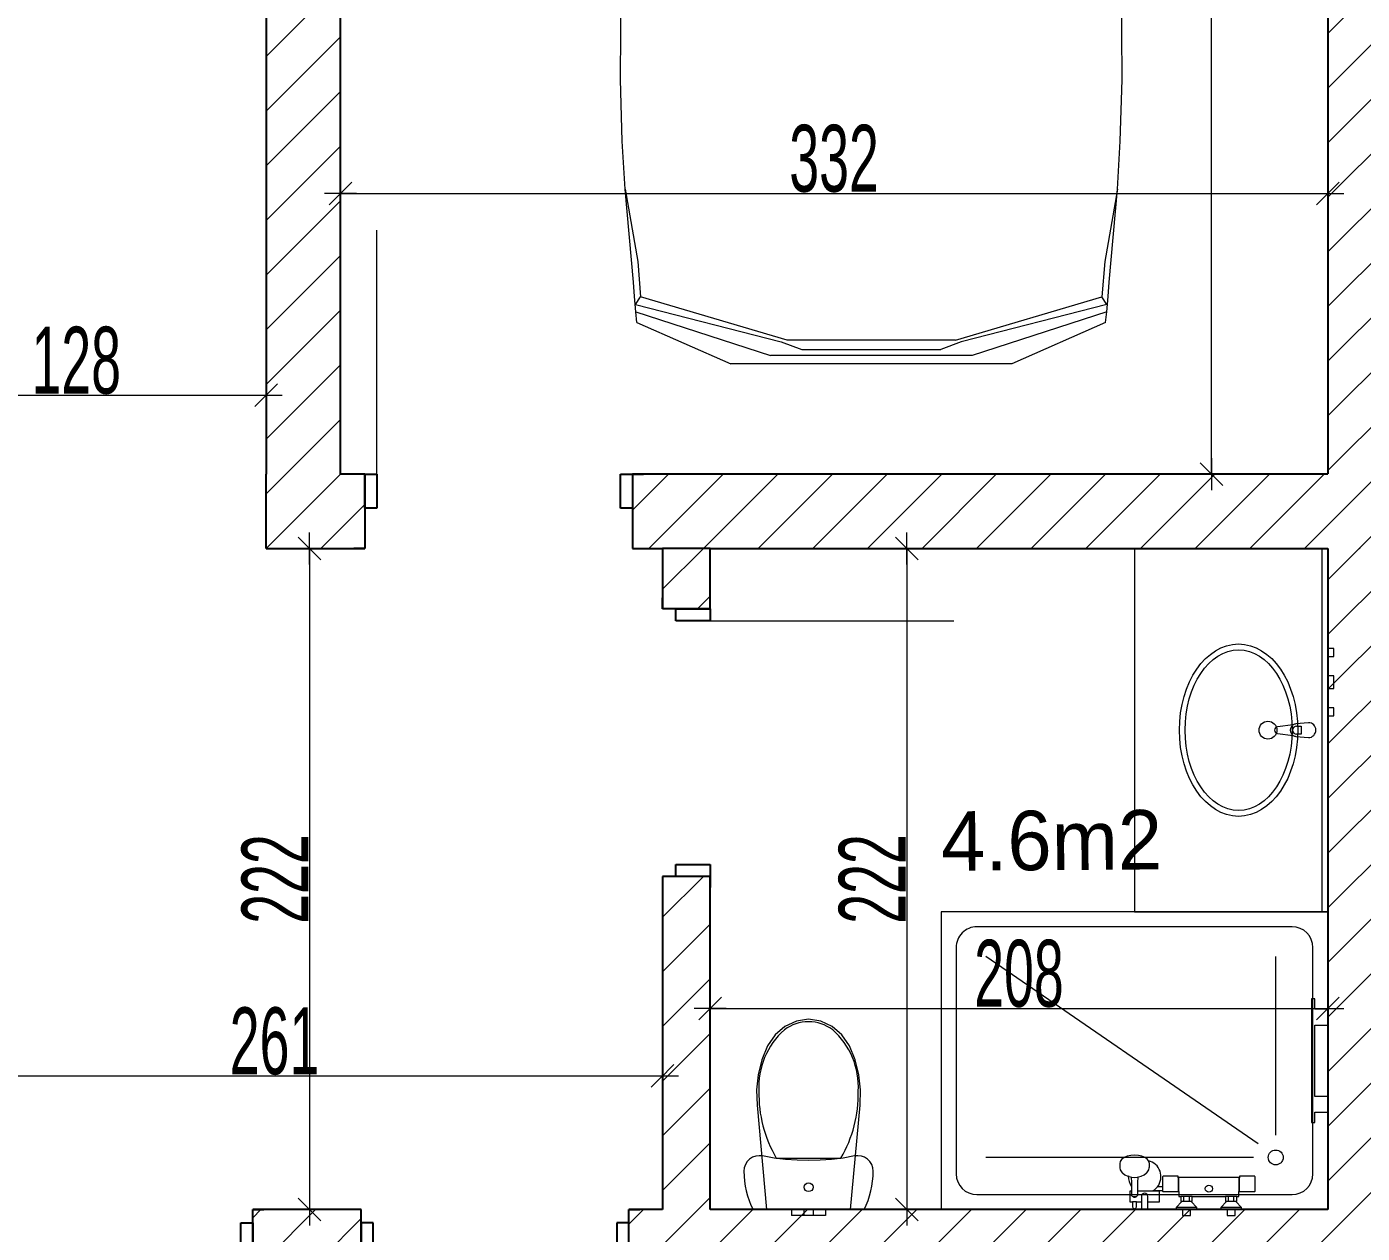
# Model space of a CAD drawing. Header units: millimetres. Extents: x 917196 to 1040943, y -9546 to 18600.
# Drawn here: x 1007101 to 1011594, y 4001 to 8059 of the extents above; entities that cross this region are included whole.
import ezdxf

# ---------------------------------------------------------------- set-up
doc = ezdxf.new("R2010")
doc.units = ezdxf.units.MM
doc.header["$MEASUREMENT"] = 0
doc.set_wipeout_variables(frame=1)
doc.linetypes.add('Wipeout_Contour', pattern=[1000, 0, -1000])
for name, color, linetype, lineweight in [('dimenzija', 7, 'Continuous', 13), ('New_ARCHICAD Doors_Pen_No__27', 7, 'Continuous', 25), ('New_Structural - Bearing_Pen_No__27', 7, 'Continuous', 25)]:
    doc.layers.add(name, color=color, linetype=linetype, lineweight=lineweight)
for name, color, linetype in [('New_ARCHICAD Doors', 7, 'Continuous'), ('New_MEP - Electrical', 7, 'Continuous'), ('New_Structural - Bearing', 7, 'Continuous')]:
    doc.layers.add(name, color=color, linetype=linetype)
for name, color, linetype, lineweight, true_color in [('New_ARCHICAD Doors_Pen_No__23', 7, 'Continuous', 25, 0xbf7340), ('New_ARCHICAD Doors_Pen_No__61', 7, 'Continuous', 18, 0x6a6a6a), ('New_MEP - Electrical_Pen_No__4', 7, 'Continuous', 20, 0x029e21), ('New_MEP - Electrical_Pen_No__75', 7, 'Continuous', 13, 0xaaaaaa), ('New_Structural - Bearing_Pen_No__168', 7, 'Continuous', 13, 0x6a6a6a)]:
    doc.layers.add(name, color=color, linetype=linetype, lineweight=lineweight, true_color=true_color)
doc.styles.add('PLATEIA', font='CGSAPPS.shx', dxfattribs={"width": 0.6})
doc.dimstyles.new('100v', dxfattribs={"dimtxt": 225, "dimasz": 1, "dimexe": 0.18, "dimexo": 0.0625, "dimgap": 4, "dimtad": 1, "dimdec": 0, "dimlfac": 0.1, "dimzin": 12, "dimdsep": 46, "dimtxsty": 'PLATEIA', "dimblk": 'A$C321216CB', "dimcen": 0.09, "dimse1": 1, "dimse2": 1, "dimclrd": 256, "dimclrt": 256, "dimadec": 3, "dimazin": 0, "dimtfac": 1, "dimtdec": 0, "dimtix": 1, "dimtmove": 2, "dimatfit": 3, "dimldrblk": 'A$C321216CB', "dimfxl": 1, "dimtolj": 1, "dimtzin": 0, "dimlwd": -1, "dimarcsym": 0})
pattern_1 = [(45, (0, 0), (-91.923878, 91.923878), [])]

# ---------------------------------------------------------------- blocks, each defined once
blk = doc.blocks.new('Wall_32', base_point=(1011602.7, 226.8))
at = {"color": 254, "linetype": 'Wipeout_Contour', "lineweight": 0, "ltscale": 4046520.700842023}
blk.add_wipeout([(1011477.7, 6554.1), (1011727.7, 6554.1), (1011727.7, 8254.1), (1011477.7, 8254.1)], dxfattribs=at).dxf.layer = 'New_Structural - Bearing'
at = {"color": 254, "linetype": 'Wipeout_Contour', "lineweight": 0, "ltscale": 4046461.281058617}
blk.add_wipeout([(1011727.7, 6304.1), (1011477.7, 6304.1), (1011477.7, 3351.8), (1011727.7, 3351.8)], dxfattribs=at).dxf.layer = 'New_Structural - Bearing'
at = {"layer": 'New_Structural - Bearing_Pen_No__168', "linetype": 'Continuous', "lineweight": 13, "true_color": 0x6a6a6a}
h = blk.add_hatch(dxfattribs=at)
h.set_pattern_fill('COMMON_BRICK', color=251, style=0, pattern_type=2)
h.set_pattern_definition(pattern_1)
h.paths.add_polyline_path([(1011477.7, 6554.1), (1011727.7, 6554.1), (1011727.7, 8254.1), (1011477.7, 8254.1)])
h = blk.add_hatch(dxfattribs=at)
h.set_pattern_fill('COMMON_BRICK', color=251, style=0, pattern_type=2)
h.set_pattern_definition(pattern_1)
h.paths.add_polyline_path([(1011727.7, 6304.1), (1011477.7, 6304.1), (1011477.7, 3351.8), (1011727.7, 3351.8)])
at = {"layer": 'New_Structural - Bearing_Pen_No__27', "color": 7, "linetype": 'Continuous', "lineweight": 25, "flags": 128}
for points in [[(1011477.7, 8254.1), (1011477.7, 6554.1)], [(1011477.7, 6304.1), (1011477.7, 4080.6)]]:
    blk.add_lwpolyline(points, dxfattribs=at)
blk = doc.blocks.new('Door 25_2')
at = {"layer": 'New_ARCHICAD Doors_Pen_No__23', "color": 35, "linetype": 'Continuous', "lineweight": 25, "true_color": 0xbf7340}
for p, q in [((-410, 0), (-450, 0)), ((-450, 0), (-450, -115)), ((-410, -115), (-410, 0)), ((450, 0), (410, 0)), ((410, 0), (410, -115)), ((450, -115), (450, 0)), ((-450, -115), (-410, -115)), ((410, -115), (450, -115))]:
    blk.add_line(p, q, dxfattribs=at)
at = {"layer": 'New_ARCHICAD Doors_Pen_No__27', "color": 7, "linetype": 'Continuous', "lineweight": 25}
for p, q in [((-450, 0), (-487, 0)), ((-450, 0), (-487, 0)), ((-450, 0), (-450, -115)), ((-450, 0), (-450, -115)), ((450, 0), (450, -115)), ((450, 0), (450, -115)), ((450, 0), (487, 0)), ((450, 0), (487, 0)), ((-450, -115), (-450, -250)), ((-450, -115), (-450, -250)), ((450, -115), (450, -250)), ((450, -115), (450, -250)), ((-450, -250), (-487, -250)), ((-450, -250), (-487, -250)), ((450, -250), (487, -250)), ((450, -250), (487, -250))]:
    blk.add_line(p, q, dxfattribs=at)
at = {"layer": 'New_ARCHICAD Doors_Pen_No__61', "color": 251, "linetype": 'Continuous', "lineweight": 18, "true_color": 0x6a6a6a}
blk.add_line((410, 0), (410, 820), dxfattribs=at)
blk = doc.blocks.new('Wall_36', base_point=(1008156.5, 6554.1))
at = {"color": 254, "linetype": 'Wipeout_Contour', "lineweight": 0, "ltscale": 3024032.445747124}
blk.add_wipeout([(1008156.5, 6554.1), (1007906.5, 6554.1), (1007906.5, 6304.1)], dxfattribs=at).dxf.layer = 'New_Structural - Bearing'
at = {"color": 254, "linetype": 'Wipeout_Contour', "lineweight": 0, "ltscale": 4041814.409324143}
blk.add_wipeout([(1011727.7, 6554.1), (1009138.6, 6554.1), (1009138.6, 6304.1), (1011727.7, 6304.1)], dxfattribs=at).dxf.layer = 'New_Structural - Bearing'
at = {"layer": 'New_Structural - Bearing_Pen_No__168', "linetype": 'Continuous', "lineweight": 13, "true_color": 0x6a6a6a}
h = blk.add_hatch(dxfattribs=at)
h.set_pattern_fill('COMMON_BRICK', color=251, style=0, pattern_type=2)
h.set_pattern_definition(pattern_1)
h.paths.add_polyline_path([(1008156.5, 6554.1), (1007906.5, 6554.1), (1007906.5, 6304.1)])
h = blk.add_hatch(dxfattribs=at)
h.set_pattern_fill('COMMON_BRICK', color=251, style=0, pattern_type=2)
h.set_pattern_definition(pattern_1)
h.paths.add_polyline_path([(1011727.7, 6554.1), (1009138.6, 6554.1), (1009138.6, 6304.1), (1011727.7, 6304.1)])
at = {"layer": 'New_Structural - Bearing_Pen_No__27', "color": 7, "linetype": 'Continuous', "lineweight": 25}
for p, q in [((1009138.6, 6554.1), (1009175.6, 6554.1)), ((1009138.6, 6554.1), (1009138.6, 6439.1)), ((1009138.6, 6439.1), (1009138.6, 6304.1)), ((1009138.6, 6304.1), (1009175.6, 6304.1))]:
    blk.add_line(p, q, dxfattribs=at)
at = {"layer": 'New_Structural - Bearing_Pen_No__27', "color": 7, "linetype": 'Continuous', "lineweight": 25, "flags": 128}
for points in [[(1011477.7, 6554.1), (1009138.6, 6554.1)], [(1011727.7, 6554.1), (1011727.7, 6304.1)], [(1009138.6, 6304.1), (1011477.7, 6304.1)]]:
    blk.add_lwpolyline(points, dxfattribs=at)
at = {"color": 254, "linetype": 'Wipeout_Contour', "lineweight": 0, "ltscale": 4032872.221877346}
blk.add_wipeout([(1008156.5, 6304.1), (1008238.6, 6304.1), (1008238.6, 6554.1), (1008156.5, 6554.1)], dxfattribs=at).dxf.layer = 'New_Structural - Bearing'
at = {"layer": 'New_Structural - Bearing_Pen_No__168', "linetype": 'Continuous', "lineweight": 13, "true_color": 0x6a6a6a}
h = blk.add_hatch(dxfattribs=at)
h.set_pattern_fill('COMMON_BRICK', color=251, style=0, pattern_type=2)
h.set_pattern_definition(pattern_1)
h.paths.add_polyline_path([(1008156.5, 6304.1), (1008238.6, 6304.1), (1008238.6, 6554.1), (1008156.5, 6554.1)])
at = {"layer": 'New_Structural - Bearing_Pen_No__27', "color": 7, "linetype": 'Continuous', "lineweight": 25}
for p, q in [((1008238.6, 6554.1), (1008201.6, 6554.1)), ((1008238.6, 6554.1), (1008238.6, 6439.1)), ((1008238.6, 6439.1), (1008238.6, 6304.1)), ((1008238.6, 6304.1), (1008201.6, 6304.1))]:
    blk.add_line(p, q, dxfattribs=at)
at = {"layer": 'New_ARCHICAD Doors', "color": 33, "linetype": 'Continuous', "lineweight": 18, "true_color": 0xd5a280, "xscale": -1, "zscale": 1000}
blk.add_blockref('Door 25_2', (1008688.6, 6554.1), dxfattribs=at)
at = {"color": 254, "linetype": 'Wipeout_Contour', "lineweight": 0, "ltscale": 3024279.839864857}
blk.add_wipeout([(1008156.5, 6554.1), (1007906.5, 6304.1), (1008156.5, 6304.1)], dxfattribs=at).dxf.layer = 'New_Structural - Bearing'
at = {"layer": 'New_Structural - Bearing_Pen_No__168', "linetype": 'Continuous', "lineweight": 13, "true_color": 0x6a6a6a}
h = blk.add_hatch(dxfattribs=at)
h.set_pattern_fill('COMMON_BRICK', color=251, style=0, pattern_type=2)
h.set_pattern_definition(pattern_1)
h.paths.add_polyline_path([(1008156.5, 6554.1), (1007906.5, 6304.1), (1008156.5, 6304.1)])
at = {"layer": 'New_Structural - Bearing_Pen_No__27', "color": 7, "linetype": 'Continuous', "lineweight": 25, "flags": 128}
for points in [[(1007906.5, 6304.1), (1007906.5, 6554.1)], [(1008238.6, 6554.1), (1008156.5, 6554.1)], [(1007906.5, 6304.1), (1008238.6, 6304.1)]]:
    blk.add_lwpolyline(points, dxfattribs=at)
blk = doc.blocks.new('Wall_37', base_point=(1008156.5, 12101.8))
at = {"color": 254, "linetype": 'Wipeout_Contour', "lineweight": 0, "ltscale": 4032236.352177964}
blk.add_wipeout([(1007906.5, 6554.1), (1008156.5, 6554.1), (1008156.5, 8254.1), (1007906.5, 8254.1)], dxfattribs=at).dxf.layer = 'New_Structural - Bearing'
at = {"layer": 'New_Structural - Bearing_Pen_No__168', "linetype": 'Continuous', "lineweight": 13, "true_color": 0x6a6a6a}
h = blk.add_hatch(dxfattribs=at)
h.set_pattern_fill('COMMON_BRICK', color=251, style=0, pattern_type=2)
h.set_pattern_definition(pattern_1)
h.paths.add_polyline_path([(1007906.5, 6554.1), (1008156.5, 6554.1), (1008156.5, 8254.1), (1007906.5, 8254.1)])
at = {"layer": 'New_Structural - Bearing_Pen_No__27', "color": 7, "linetype": 'Continuous', "lineweight": 25, "flags": 128}
for points in [[(1007906.5, 8254.1), (1007906.5, 6554.1)], [(1008156.5, 6554.1), (1008156.5, 8254.1)]]:
    blk.add_lwpolyline(points, dxfattribs=at)
blk = doc.blocks.new('Door 25')
at = {"layer": 'New_ARCHICAD Doors_Pen_No__23', "color": 35, "linetype": 'Continuous', "lineweight": 25, "true_color": 0xbf7340}
for p, q in [((-410, 0), (-450, 0)), ((-450, 0), (-450, -115)), ((-410, -115), (-410, 0)), ((450, 0), (410, 0)), ((410, 0), (410, -115)), ((450, -115), (450, 0)), ((-450, -115), (-410, -115)), ((410, -115), (450, -115))]:
    blk.add_line(p, q, dxfattribs=at)
at = {"layer": 'New_ARCHICAD Doors_Pen_No__27', "color": 7, "linetype": 'Continuous', "lineweight": 25}
for p, q in [((-450, 0), (-487, 0)), ((-450, 0), (-487, 0)), ((-450, 0), (-450, -115)), ((-450, 0), (-450, -115)), ((450, 0), (450, -115)), ((450, 0), (450, -115)), ((450, 0), (487, 0)), ((450, 0), (487, 0)), ((-450, -115), (-450, -160)), ((-450, -115), (-450, -160)), ((450, -115), (450, -160)), ((450, -115), (450, -160)), ((-450, -160), (-487, -160)), ((-450, -160), (-487, -160)), ((450, -160), (487, -160)), ((450, -160), (487, -160))]:
    blk.add_line(p, q, dxfattribs=at)
at = {"layer": 'New_ARCHICAD Doors_Pen_No__61', "color": 251, "linetype": 'Continuous', "lineweight": 18, "true_color": 0x6a6a6a}
blk.add_line((410, 0), (410, 820), dxfattribs=at)
blk = doc.blocks.new('Wall_50', base_point=(1011602.7, 3920.6))
at = {"color": 254, "linetype": 'Wipeout_Contour', "lineweight": 0, "ltscale": 4023430.702657277}
blk.add_wipeout([(1004737.7, 3920.6), (1006961.7, 3920.6), (1006961.7, 4080.6), (1004737.7, 4080.6)], dxfattribs=at).dxf.layer = 'New_Structural - Bearing'
at = {"color": 254, "linetype": 'Wipeout_Contour', "lineweight": 0, "ltscale": 4032208.585902126}
blk.add_wipeout([(1007861.7, 3920.6), (1008226.7, 3920.6), (1008226.7, 4080.6), (1007861.7, 4080.6)], dxfattribs=at).dxf.layer = 'New_Structural - Bearing'
at = {"color": 254, "linetype": 'Wipeout_Contour', "lineweight": 0, "ltscale": 4041240.53775627}
blk.add_wipeout([(1009126.7, 3920.6), (1011477.7, 3920.6), (1011477.7, 4080.6), (1009126.7, 4080.6)], dxfattribs=at).dxf.layer = 'New_Structural - Bearing'
at = {"layer": 'New_Structural - Bearing_Pen_No__168', "linetype": 'Continuous', "lineweight": 13, "true_color": 0x6a6a6a}
h = blk.add_hatch(dxfattribs=at)
h.set_pattern_fill('COMMON_BRICK', color=251, style=0, pattern_type=2)
h.set_pattern_definition(pattern_1)
h.paths.add_polyline_path([(1004737.7, 3920.6), (1006961.7, 3920.6), (1006961.7, 4080.6), (1004737.7, 4080.6)])
h = blk.add_hatch(dxfattribs=at)
h.set_pattern_fill('COMMON_BRICK', color=251, style=0, pattern_type=2)
h.set_pattern_definition(pattern_1)
h.paths.add_polyline_path([(1007861.7, 3920.6), (1008226.7, 3920.6), (1008226.7, 4080.6), (1007861.7, 4080.6)])
h = blk.add_hatch(dxfattribs=at)
h.set_pattern_fill('COMMON_BRICK', color=251, style=0, pattern_type=2)
h.set_pattern_definition(pattern_1)
h.paths.add_polyline_path([(1009126.7, 3920.6), (1011477.7, 3920.6), (1011477.7, 4080.6), (1009126.7, 4080.6)])
at = {"layer": 'New_Structural - Bearing_Pen_No__27', "color": 7, "linetype": 'Continuous', "lineweight": 25}
for p, q in [((1006961.7, 4080.6), (1006924.7, 4080.6)), ((1006961.7, 4035.6), (1006961.7, 4080.6)), ((1007861.7, 4080.6), (1007898.7, 4080.6)), ((1007861.7, 4035.6), (1007861.7, 4080.6)), ((1008226.7, 4080.6), (1008189.7, 4080.6)), ((1008226.7, 4035.6), (1008226.7, 4080.6)), ((1009126.7, 4080.6), (1009163.7, 4080.6)), ((1009126.7, 4035.6), (1009126.7, 4080.6)), ((1006961.7, 3920.6), (1006961.7, 4035.6)), ((1007861.7, 3920.6), (1007861.7, 4035.6)), ((1008226.7, 3920.6), (1008226.7, 4035.6)), ((1009126.7, 3920.6), (1009126.7, 4035.6)), ((1006961.7, 3920.6), (1006924.7, 3920.6)), ((1007861.7, 3920.6), (1007898.7, 3920.6)), ((1008226.7, 3920.6), (1008189.7, 3920.6)), ((1009126.7, 3920.6), (1009163.7, 3920.6))]:
    blk.add_line(p, q, dxfattribs=at)
at = {"layer": 'New_Structural - Bearing_Pen_No__27', "color": 7, "linetype": 'Continuous', "lineweight": 25, "flags": 128}
for points in [[(1006469.6, 4080.6), (1004737.7, 4080.6)], [(1006961.7, 4080.6), (1006629.6, 4080.6)], [(1008226.7, 4080.6), (1007861.7, 4080.6)], [(1009240.3, 4080.6), (1009126.7, 4080.6)], [(1011477.7, 4080.6), (1009400.3, 4080.6)], [(1004737.7, 3920.6), (1006961.7, 3920.6)], [(1007861.7, 3920.6), (1007996.5, 3920.6)], [(1008156.5, 3920.6), (1008226.7, 3920.6)], [(1009126.7, 3920.6), (1011477.7, 3920.6)]]:
    blk.add_lwpolyline(points, dxfattribs=at)
at = {"layer": 'New_ARCHICAD Doors', "color": 33, "linetype": 'Continuous', "lineweight": 18, "true_color": 0xd5a280, "xscale": -1, "zscale": 1000, "rotation": 180}
blk.add_blockref('Door 25', (1007411.7, 3920.6), dxfattribs=at)
at = {"layer": 'New_ARCHICAD Doors', "color": 33, "linetype": 'Continuous', "lineweight": 18, "true_color": 0xd5a280, "zscale": 1000, "rotation": 180}
blk.add_blockref('Door 25', (1008676.7, 3920.6), dxfattribs=at)
blk = doc.blocks.new('Wall_54', base_point=(1009400.3, 6304.1))
at = {"color": 254, "linetype": 'Wipeout_Contour', "lineweight": 0, "ltscale": 4037357.369427667}
blk.add_wipeout([(1009240.3, 6304.1), (1009240.3, 6101), (1009400.3, 6101), (1009400.3, 6304.1)], dxfattribs=at).dxf.layer = 'New_Structural - Bearing'
at = {"color": 254, "linetype": 'Wipeout_Contour', "lineweight": 0, "ltscale": 4037324.414571286}
blk.add_wipeout([(1009240.3, 4080.6), (1009400.3, 4080.6), (1009400.3, 5201), (1009240.3, 5201)], dxfattribs=at).dxf.layer = 'New_Structural - Bearing'
at = {"layer": 'New_Structural - Bearing_Pen_No__168', "linetype": 'Continuous', "lineweight": 13, "true_color": 0x6a6a6a}
h = blk.add_hatch(dxfattribs=at)
h.set_pattern_fill('COMMON_BRICK', color=251, style=0, pattern_type=2)
h.set_pattern_definition(pattern_1)
h.paths.add_polyline_path([(1009240.3, 6304.1), (1009240.3, 6101), (1009400.3, 6101), (1009400.3, 6304.1)])
h = blk.add_hatch(dxfattribs=at)
h.set_pattern_fill('COMMON_BRICK', color=251, style=0, pattern_type=2)
h.set_pattern_definition(pattern_1)
h.paths.add_polyline_path([(1009240.3, 4080.6), (1009400.3, 4080.6), (1009400.3, 5201), (1009240.3, 5201)])
at = {"layer": 'New_Structural - Bearing_Pen_No__27', "color": 7, "linetype": 'Continuous', "lineweight": 25}
for p, q in [((1009240.3, 6101), (1009240.3, 6138)), ((1009400.3, 6101), (1009400.3, 6138)), ((1009285.3, 6101), (1009240.3, 6101)), ((1009400.3, 6101), (1009285.3, 6101)), ((1009240.3, 5201), (1009240.3, 5164)), ((1009285.3, 5201), (1009240.3, 5201)), ((1009400.3, 5201), (1009285.3, 5201)), ((1009400.3, 5201), (1009400.3, 5164))]:
    blk.add_line(p, q, dxfattribs=at)
at = {"layer": 'New_Structural - Bearing_Pen_No__27', "color": 7, "linetype": 'Continuous', "lineweight": 25, "flags": 128}
for points in [[(1009240.3, 6304.1), (1009240.3, 6101)], [(1009400.3, 6304.1), (1009240.3, 6304.1)], [(1009400.3, 6101), (1009400.3, 6304.1)], [(1009240.3, 5201), (1009240.3, 4080.6)], [(1009400.3, 4080.6), (1009400.3, 5201)]]:
    blk.add_lwpolyline(points, dxfattribs=at)
at = {"layer": 'New_ARCHICAD Doors', "color": 33, "linetype": 'Continuous', "lineweight": 18, "true_color": 0xd5a280, "xscale": -1, "zscale": 1000, "rotation": 270}
blk.add_blockref('Door 25', (1009400.3, 5651), dxfattribs=at)
blk = doc.blocks.new('Shower Cabin 25_2')
at = {"layer": 'New_MEP - Electrical_Pen_No__75', "color": 253, "linetype": 'Continuous', "lineweight": 13, "true_color": 0xaaaaaa}
for p, q in [((530, 450.5), (-530, 450.5)), ((-360, 493.5), (-290, 493.5)), ((-344, 456.5), (-306, 456.5)), ((-341, 473.5), (-309, 473.5)), ((-334.5, 473.5), (-334.5, 456.5)), ((-315.5, 473.5), (-315.5, 456.5)), ((-210, 493.5), (-140, 493.5)), ((-194, 456.5), (-156, 456.5)), ((-191, 473.5), (-159, 473.5)), ((-184.5, 473.5), (-184.5, 456.5)), ((-165.5, 473.5), (-165.5, 456.5)), ((-45, 474.5), (-45, 456.5)), ((-23, 456.5), (-23, 474.5)), ((-23, 456.5), (-23, 474.5)), ((-10.5, 409.5), (-10, 451.7)), ((-10, 451.7), (-9.8, 453.3)), ((-9.8, 453.3), (-9.1, 454.9)), ((-9.1, 454.9), (-7.9, 456.2)), ((-7.9, 456.2), (-6.5, 457.2)), ((-6.5, 474.5), (6.5, 474.5)), ((-6.5, 457.2), (-5, 457.8)), ((-2.6, 458.9), (-5, 457.8)), ((-5, 457.8), (-5, 457.8)), ((-5, 457.8), (-4.8, 457.8)), ((-4.8, 457.8), (-3, 458)), ((-3, 458), (3, 458)), ((0, 459.3), (-2.6, 458.9)), ((2.6, 458.9), (0, 459.3)), ((5, 457.8), (2.6, 458.9)), ((3, 458), (4.8, 457.8)), ((4.8, 457.8), (5, 457.8)), ((5, 457.8), (5, 457.8)), ((5, 457.8), (6.5, 457.2)), ((6.5, 457.2), (7.9, 456.2)), ((7.9, 456.2), (9.1, 454.9)), ((9.1, 454.9), (9.8, 453.3)), ((9.8, 453.3), (10, 451.7)), ((10.5, 409.5), (10, 451.7)), ((-353, 439.5), (-353, 393.5)), ((-351, 393.5), (-351, 439.5)), ((-149, 439.5), (-149, 393.3)), ((-147, 393.5), (-147, 439.5)), ((-94, 424), (-94, 437)), ((-60, 438.5), (-10.2, 438.5)), ((-11, 391.3), (-10.5, 409.5)), ((11, 391.3), (10.5, 409.5)), ((-600, 380.5), (-600, -380.5)), ((-49.5, 360.2), (-50, 357)), ((-47.8, 367.5), (-49.5, 360.2)), ((-46.4, 370.2), (-47.8, 367.5)), ((-41.6, 376.9), (-46.4, 370.2)), ((-39.5, 378.7), (-41.6, 376.9)), ((-32.2, 384.2), (-39.5, 378.7)), ((-22.8, 388.3), (-32.2, 384.2)), ((-17.6, 389.7), (-22.8, 388.3)), ((-9.1, 391.7), (-17.6, 389.7)), ((0, 392.4), (-9.1, 391.7)), ((9.1, 391.7), (0, 392.4)), ((17.6, 389.7), (9.1, 391.7)), ((17.6, 389.7), (21, 388.8)), ((600, -380.5), (600, 380.5)), ((-400, 325.5), (500, 325.5)), ((-50, 357), (-50, 346.3)), ((-50, 346.3), (-48.3, 338.9)), ((-48.3, 338.9), (-46.6, 336.5)), ((-415.6, 279.8), (500, -350.5)), ((-475, 250.5), (-475, -350.5)), ((-530, -450.5), (530, -450.5))]:
    blk.add_line(p, q, dxfattribs=at)
at = {"layer": 'New_MEP - Electrical_Pen_No__75', "color": 253, "linetype": 'Continuous', "lineweight": 13, "true_color": 0xaaaaaa, "flags": 128}
for points in [[(-650, 500.5), (-650, -500.5), (650, -500.5), (650, 500.5)], [(-338.5, 500.5), (-311.5, 500.5), (-311.5, 520.5), (-338.5, 520.5)], [(-188.5, 500.5), (-161.5, 500.5), (-161.5, 520.5), (-188.5, 520.5)], [(-595, -208), (-595, 208), (-606, 208), (-606, 173), (-650, 173), (-650, 120), (-606, 120), (-606, -120), (-650, -120), (-650, -173), (-606, -173), (-606, -208)]]:
    blk.add_lwpolyline(points, close=True, dxfattribs=at)
blk.add_lwpolyline([(-406, 391.6, 0.414214), (-403, 388.6), (-353, 388.6), (-353, 393.5), (-351, 393.5), (-351, 393.3), (-351, 392.7), (-351, 392.5), (-149, 392.5), (-149, 392.7), (-149, 393.3), (-149, 393.5), (-147, 393.5), (-147, 388.6), (-97, 388.6, 0.414214), (-94, 391.6), (-94, 424), (-77.3, 424, 0.547975), (-46.6, 336.5), (-43.3, 332), (-35.4, 326), (-25, 321.5), (-12.9, 318.6), (0, 317.6), (12.9, 318.6), (25, 321.5), (35.4, 326), (43.3, 332), (48.3, 338.9), (50, 346.3), (50, 357), (49.5, 360.2), (47.8, 367.5), (46.4, 370.2), (41.6, 376.9), (39.5, 378.7), (32.2, 384.2), (22.8, 388.3), (21, 388.8, 0.166188), (10.3, 422.6), (10.2, 438.5), (16, 438.5), (16, 474.5), (6.5, 474.5), (6.5, 491.5, 1), (-6.5, 491.5), (-6.5, 474.5), (-23, 474.5), (-23, 500.5), (-45, 500.5), (-45, 474.5), (-84, 474.5), (-84, 438.5), (-60, 438.5, 0.013709), (-62.7, 437), (-94, 437), (-94, 437.5, 0.414214), (-97, 440.5), (-147, 440.5), (-147, 439.5), (-149, 439.5), (-149, 456.5), (-156, 456.5), (-156, 473.5), (-159, 473.5), (-140, 493.5), (-140, 500.5), (-210, 500.5), (-210, 493.5), (-191, 473.5), (-194, 473.5), (-194, 456.5), (-306, 456.5), (-306, 473.5), (-309, 473.5), (-290, 493.5), (-290, 500.5), (-360, 500.5), (-360, 493.5), (-341, 473.5), (-344, 473.5), (-344, 456.5), (-351, 456.5), (-351, 439.5), (-353, 439.5), (-353, 440.5), (-403, 440.5, 0.414214), (-406, 437.5)], format="xyb", close=True, dxfattribs=at)
at = {"layer": 'New_MEP - Electrical_Pen_No__75', "color": 253, "linetype": 'Continuous', "lineweight": 13, "true_color": 0xaaaaaa}
for centre, radius in [((-250, 430.5), 12), ((-475, 325.5), 25)]:
    blk.add_circle(centre, radius, dxfattribs=at)
for centre, radius, start, end in [((-530, 380.5), 70, 90, 180), ((-34, 456.5), 11, 180, 0), ((530, 380.5), 70, 0, 90), ((-34, 390.1), 55, 121.3994, 141.8869), ((-530, -380.5), 70, 180, 270), ((530, -380.5), 70, 270, 0)]:
    blk.add_arc(centre, radius, start, end, dxfattribs=at)
blk = doc.blocks.new('Basin Cabinet 25_2')
at = {"layer": 'New_MEP - Electrical_Pen_No__75', "color": 253, "linetype": 'Continuous', "lineweight": 13, "true_color": 0xaaaaaa}
for p, q in [((0, 650), (1222.5, 650)), ((0, 0), (0, 650)), ((0, 630), (1222.5, 630)), ((1222.5, 0), (1222.5, 650)), ((597.6, 545.2), (597.6, 560.1)), ((597.6, 560.1), (624.8, 560.1)), ((624.8, 560.1), (624.8, 545.2)), ((0, 0), (1222.5, 0))]:
    blk.add_line(p, q, dxfattribs=at)
at = {"layer": 'New_MEP - Electrical_Pen_No__75', "color": 253, "linetype": 'Continuous', "lineweight": 13, "true_color": 0xaaaaaa, "flags": 128}
for points in [[(336.5, 650), (363.5, 650), (363.5, 670), (336.5, 670)], [(429, 650), (471, 650), (471, 670), (429, 670)], [(536.5, 650), (563.5, 650), (563.5, 670), (536.5, 670)]]:
    blk.add_lwpolyline(points, close=True, dxfattribs=at)
blk.add_lwpolyline([(586.2, 585), (590.2, 543, 0.12102), (593.5, 533.5), (600.1, 480.6, 0.882566), (622.3, 480.6), (629, 533.5, 0.12102), (632.2, 543), (636.2, 585, 1)], format="xyb", close=True, dxfattribs=at)
at = {"layer": 'New_MEP - Electrical_Pen_No__75', "color": 253, "linetype": 'Continuous', "lineweight": 13, "true_color": 0xaaaaaa}
blk.add_circle((611.2, 448.8), 30, dxfattribs=at)
for centre, radius, start, end in [((611.2, 545.2), 13.6, 180, 0), ((611.2, 544.9), 21.1, 212.771, 327.229)]:
    blk.add_arc(centre, radius, start, end, dxfattribs=at)
for major_axis, ratio in [((290, 0), 0.686667), ((270, 0), 0.666667)]:
    blk.add_ellipse((611.2, 350), major_axis=major_axis, ratio=ratio, dxfattribs=at)
blk = doc.blocks.new('Car 01 25')
at = {"layer": 'New_MEP - Electrical_Pen_No__4', "color": 104, "linetype": 'Continuous', "lineweight": 20, "true_color": 0x029e21}
for p, q in [((274.3, 1648.6), (587, 1677.2)), ((587, 1677.2), (344.6, 1634.6)), ((587, 1677.2), (748.5, 1686.5)), ((748.5, 1686.5), (956, 1692.8)), ((956, 1692.8), (1117.4, 1691.9)), ((1117.4, 1691.9), (1444.9, 1691.4)), ((138.7, 1637.1), (0, 1321.9)), ((174.7, 1641), (28.4, 1188.3)), ((199.6, 1641.7), (74.6, 1151.6)), ((79.3, 1132.3), (225.6, 1624.9)), ((138.7, 1637.1), (174.7, 1641)), ((174.7, 1641), (226.1, 1645.4)), ((199.6, 1641.7), (225.6, 1624.9)), ((344.6, 1634.6), (225.6, 1624.9)), ((226.1, 1645.4), (274.3, 1648.6)), ((0, 376), (0, 1321.9)), ((28.4, 509.7), (28.4, 1188.3)), ((74.6, 1151.6), (48.6, 1082.9)), ((79.3, 565.7), (79.3, 1132.3)), ((48.6, 1082.9), (48.6, 615)), ((74.6, 546.4), (48.6, 615)), ((199.6, 56.3), (74.6, 546.4)), ((79.3, 565.7), (225.6, 73)), ((174.7, 56.9), (28.4, 509.7)), ((138.7, 60.9), (0, 376)), ((138.7, 60.9), (174.7, 56.9)), ((174.7, 56.9), (226.1, 52.5)), ((199.6, 56.3), (225.6, 73)), ((344.6, 63.3), (225.6, 73)), ((226.1, 52.5), (274.3, 49.3)), ((274.3, 49.3), (587, 20.7)), ((587, 20.7), (344.6, 63.3)), ((587, 20.7), (748.5, 11.4)), ((748.5, 11.4), (956, 5.1)), ((956, 5.1), (1117.4, 6.1)), ((1117.4, 6.1), (1444.9, 6.5))]:
    blk.add_line(p, q, dxfattribs=at)
blk = doc.blocks.new('WC 25')
at = {"layer": 'New_MEP - Electrical_Pen_No__75', "color": 253, "linetype": 'Continuous', "lineweight": 13, "true_color": 0xaaaaaa}
for p, q in [((-57, 20), (-40.3, 20)), ((-57, 0), (-57, 20)), ((-40.3, 20), (-16, 20)), ((-16, 20), (-11.3, 20)), ((-16, 0), (-16, 20)), ((-11.3, 20), (0, 20)), ((0, 20), (11.3, 20)), ((0, 0), (11.3, 0)), ((11.3, 20), (16, 20)), ((11.3, 0), (16, 0)), ((16, 0), (16, 20)), ((16, 20), (40.3, 20)), ((16, 0), (40.3, 0)), ((40.3, 20), (57, 20)), ((40.3, 0), (57, 0)), ((57, 0), (57, 20)), ((-57, 0), (-40.3, 0)), ((-40.3, 0), (-16, 0)), ((-16, 0), (-11.3, 0)), ((-11.3, 0), (0, 0)), ((0, -173), (-108.9, -173)), ((108.9, -173), (0, -173))]:
    blk.add_line(p, q, dxfattribs=at)
at = {"layer": 'New_MEP - Electrical_Pen_No__75', "color": 253, "linetype": 'Continuous', "lineweight": 13, "true_color": 0xaaaaaa, "flags": 128}
for points in [[(-186.8, 0), (-193.9, -15.1), (-200.1, -30.5), (-205.4, -46.3), (-209.7, -62.4), (-213.1, -78.7), (-215.5, -95.2), (-217, -111.8), (-217.5, -128.5), (-216.2, -140), (-212.4, -151), (-206.3, -160.9), (-198.2, -169.1), (-188.5, -175.5), (-177.6, -179.5), (-166.1, -181), (-154.5, -180), (-116.2, -173.2), (-77.6, -168.3), (-38.9, -165.4), (0, -164.4), (38.9, -165.4), (77.6, -168.3), (116.2, -173.2), (154.5, -180), (166.1, -181), (177.6, -179.5), (188.5, -175.5), (198.2, -169.1), (206.3, -160.9), (212.4, -151), (216.2, -140), (217.5, -128.5), (217, -111.8), (215.5, -95.2), (213.1, -78.7), (209.7, -62.4), (205.4, -46.3), (200.1, -30.5), (193.9, -15.1), (186.8, 0)], [(-169.4, -453.4), (-157, -503.2), (-138, -550.1), (-112.4, -587.3), (-79.4, -615.8), (-41, -633.8), (0, -640), (41, -633.8), (79.4, -615.8), (112.4, -587.3), (138, -550.1), (157, -503.2), (169.4, -453.4), (174.9, -402.1), (173.3, -350.4), (141, 0), (-141, 0), (-173.3, -350.4), (-174.9, -402.1)]]:
    blk.add_lwpolyline(points, close=True, dxfattribs=at)
at = {"layer": 'New_MEP - Electrical_Pen_No__75', "color": 253, "linetype": 'Continuous', "lineweight": 13, "true_color": 0xaaaaaa}
blk.add_ellipse((0, -75), major_axis=(15, 0), ratio=0.999724, dxfattribs=at)
for centre, major_axis, start_param, end_param in [((258.1, -387.9), (0, 425.5), 1.041392, 1.594412), ((-258.1, -387.9), (0, 425.5), 4.688771, 5.241791), ((89.5, -412.3), (0, 257.1), 1.515065, 2.415654), ((-89.5, -412.3), (0, 257.1), 3.867528, 4.768116), ((0.8, -492.8), (0, 138.6), 2.509088, 3.135732), ((-0.8, -492.8), (0, 138.6), 3.147454, 3.774097)]:
    blk.add_ellipse(centre, major_axis=major_axis, ratio=0.999377, start_param=start_param, end_param=end_param, dxfattribs=at)
blk = doc.blocks.new('A$C321216CB')
for p, q in [((0, -75.3), (0, 75.3)), ((-53.8, 0), (53.8, 0)), ((-38.1, -38.1), (38.1, 38.1))]:
    blk.add_line(p, q)
blk = doc.blocks.new('*D326')
at = {"layer": 'DEFPOINTS', "color": 0, "transparency": 16777216}
for p in [(1009240.3, 4529.9), (1006629.6, 4460.6), (1009240.3, 4460.6)]:
    blk.add_point(p, dxfattribs=at)
at = {"layer": 'dimenzija', "transparency": 16777216}
blk.add_line((1006630.6, 4529.9), (1009239.3, 4529.9), dxfattribs=at)
at = {"layer": 'dimenzija', "transparency": 16777216, "rotation": 180}
blk.add_blockref('A$C321216CB', (1006629.6, 4529.9), dxfattribs=at)
at = {"layer": 'dimenzija', "transparency": 16777216}
blk.add_blockref('A$C321216CB', (1009240.3, 4529.9), dxfattribs=at)
at = {"layer": 'dimenzija', "transparency": 16777216, "insert": (1007934.9, 4646.4), "char_height": 225, "attachment_point": 5, "style": 'PLATEIA'}
blk.add_mtext('\\A1;261', dxfattribs=at)
blk = doc.blocks.new('*D327')
at = {"layer": 'DEFPOINTS', "color": 0, "transparency": 16777216}
for p in [(1008072.5, 6304.1), (1008053.2, 4080.6), (1008072.5, 4080.6)]:
    blk.add_point(p, dxfattribs=at)
at = {"layer": 'dimenzija', "transparency": 16777216}
blk.add_line((1008053.2, 6303.1), (1008053.2, 4081.6), dxfattribs=at)
for p, rotation in [((1008053.2, 6304.1), 90), ((1008053.2, 4080.6), 270)]:
    blk.add_blockref('A$C321216CB', p, dxfattribs=dict(at, rotation=rotation))
at = {"layer": 'dimenzija', "transparency": 16777216, "insert": (1007936.7, 5192.3), "char_height": 225, "attachment_point": 5, "rotation": 90, "style": 'PLATEIA'}
blk.add_mtext('\\A1;222', dxfattribs=at)
blk = doc.blocks.new('*D328')
at = {"layer": 'DEFPOINTS', "color": 0, "transparency": 16777216}
for p in [(1006629.6, 6957.7), (1007906.5, 6957.7), (1007906.5, 6819.3)]:
    blk.add_point(p, dxfattribs=at)
at = {"layer": 'dimenzija', "transparency": 16777216}
blk.add_line((1006630.6, 6819.3), (1007905.5, 6819.3), dxfattribs=at)
at = {"layer": 'dimenzija', "transparency": 16777216, "rotation": 180}
blk.add_blockref('A$C321216CB', (1006629.6, 6819.3), dxfattribs=at)
at = {"layer": 'dimenzija', "transparency": 16777216}
blk.add_blockref('A$C321216CB', (1007906.5, 6819.3), dxfattribs=at)
at = {"layer": 'dimenzija', "transparency": 16777216, "insert": (1007268.1, 6935.8), "char_height": 225, "attachment_point": 5, "style": 'PLATEIA'}
blk.add_mtext('\\A1;128', dxfattribs=at)
blk = doc.blocks.new('*D331')
at = {"layer": 'DEFPOINTS', "color": 0, "transparency": 16777216}
for p in [(1010308.1, 6304.1), (1010062, 4080.6), (1010439, 4080.6)]:
    blk.add_point(p, dxfattribs=at)
at = {"layer": 'dimenzija', "transparency": 16777216}
blk.add_line((1010062, 6303.1), (1010062, 4081.6), dxfattribs=at)
for p, rotation in [((1010062, 6304.1), 90), ((1010062, 4080.6), 270)]:
    blk.add_blockref('A$C321216CB', p, dxfattribs=dict(at, rotation=rotation))
at = {"layer": 'dimenzija', "transparency": 16777216, "insert": (1009945.5, 5192.3), "char_height": 225, "attachment_point": 5, "rotation": 90, "style": 'PLATEIA'}
blk.add_mtext('\\A1;222', dxfattribs=at)
blk = doc.blocks.new('*D332')
at = {"layer": 'DEFPOINTS', "color": 0, "transparency": 16777216}
for p in [(1009400.3, 4868.1), (1011477.7, 4828), (1011477.7, 4757)]:
    blk.add_point(p, dxfattribs=at)
at = {"layer": 'dimenzija', "transparency": 16777216}
blk.add_line((1009401.3, 4757), (1011476.7, 4757), dxfattribs=at)
at = {"layer": 'dimenzija', "transparency": 16777216, "rotation": 180}
blk.add_blockref('A$C321216CB', (1009400.3, 4757), dxfattribs=at)
at = {"layer": 'dimenzija', "transparency": 16777216}
blk.add_blockref('A$C321216CB', (1011477.7, 4757), dxfattribs=at)
at = {"layer": 'dimenzija', "transparency": 16777216, "insert": (1010439, 4873.5), "char_height": 225, "attachment_point": 5, "style": 'PLATEIA'}
blk.add_mtext('\\A1;208', dxfattribs=at)
blk = doc.blocks.new('*D338')
at = {"layer": 'DEFPOINTS', "color": 0, "transparency": 16777216}
for p in [(1008156.5, 7801.5), (1011477.7, 7801.5), (1011477.7, 7498.4)]:
    blk.add_point(p, dxfattribs=at)
at = {"layer": 'dimenzija', "transparency": 16777216}
blk.add_line((1008157.5, 7498.4), (1011476.7, 7498.4), dxfattribs=at)
at = {"layer": 'dimenzija', "transparency": 16777216, "rotation": 180}
blk.add_blockref('A$C321216CB', (1008156.5, 7498.4), dxfattribs=at)
at = {"layer": 'dimenzija', "transparency": 16777216}
blk.add_blockref('A$C321216CB', (1011477.7, 7498.4), dxfattribs=at)
at = {"layer": 'dimenzija', "transparency": 16777216, "insert": (1009817.1, 7614.9), "char_height": 225, "attachment_point": 5, "style": 'PLATEIA'}
blk.add_mtext('\\A1;332', dxfattribs=at)
blk = doc.blocks.new('*D339')
at = {"layer": 'DEFPOINTS', "color": 0, "transparency": 16777216}
for p in [(1010779.9, 11851.8), (1011086.5, 11851.8), (1010779.9, 6554.1)]:
    blk.add_point(p, dxfattribs=at)
at = {"layer": 'dimenzija', "transparency": 16777216}
blk.add_line((1011086.5, 6555.1), (1011086.5, 11850.8), dxfattribs=at)
for p, rotation in [((1011086.5, 11851.8), 90), ((1011086.5, 6554.1), 270)]:
    blk.add_blockref('A$C321216CB', p, dxfattribs=dict(at, rotation=rotation))
at = {"layer": 'dimenzija', "transparency": 16777216, "insert": (1010970, 9203), "char_height": 225, "attachment_point": 5, "rotation": 90, "style": 'PLATEIA'}
blk.add_mtext('\\A1;530', dxfattribs=at)

msp = doc.modelspace()

# ---------------------------------------------------------------- block references
at = {"layer": 'New_Structural - Bearing', "color": 7, "lineweight": 25}
msp.add_blockref('Wall_32', (1011602.7, 226.8), dxfattribs=at)

# ---------------------------------------------------------------- next in the draw order: block references
for name, p in [('Wall_36', (1008156.5, 6554.1)), ('Wall_50', (1011602.7, 3920.6))]:
    msp.add_blockref(name, p, dxfattribs=at)

# ---------------------------------------------------------------- next in the draw order: block references
at = {"layer": 'New_MEP - Electrical', "color": 253, "linetype": 'Continuous', "lineweight": 13, "true_color": 0xaaaaaa, "zscale": 1000}
for name, p, rotation in [('Car 01 25', (1010791.2, 6925), 89.99999999999999), ('Basin Cabinet 25_2', (1010827.7, 6304.1), 270)]:
    msp.add_blockref(name, p, dxfattribs=dict(at, rotation=rotation))
at = {"layer": 'New_Structural - Bearing', "color": 7, "lineweight": 25}
for name, p in [('Wall_37', (1008156.5, 12101.8)), ('Wall_54', (1009400.3, 6304.1))]:
    msp.add_blockref(name, p, dxfattribs=at)

# ---------------------------------------------------------------- next in the draw order: dimensions: what is measured, and where the dimension line sits
at = {"layer": 'dimenzija'}
for base, p1, p2, picture, middle in [((1011086.5, 11851.8), (1010779.9, 6554.1), (1010779.9, 11851.8), '*D339', (1010970, 9203)), ((1008053.2, 4080.6), (1008072.5, 6304.1), (1008072.5, 4080.6), '*D327', (1007936.7, 5192.3))]:
    dim = msp.add_linear_dim(base=base, p1=p1, p2=p2, angle=90, dimstyle='100v', dxfattribs=at)
    dim.commit()
    dim.dimension.update_dxf_attribs({"geometry": picture, "text_midpoint": middle})

# ---------------------------------------------------------------- next in the draw order: block references
at = {"layer": 'New_MEP - Electrical', "color": 253, "linetype": 'Continuous', "lineweight": 13, "true_color": 0xaaaaaa, "zscale": 1000, "rotation": 180}
for name, p in [('Shower Cabin 25_2', (1010827.7, 4581.1)), ('WC 25', (1009731.3, 4080.6))]:
    msp.add_blockref(name, p, dxfattribs=at)

# ---------------------------------------------------------------- next in the draw order: texts
at = {"layer": 'dimenzija'}
msp.add_text('4.6m2', height=200, rotation=0.3865, dxfattribs=at).set_placement((1010177.7, 5219.7))

# ---------------------------------------------------------------- next in the draw order: dimensions: what is measured, and where the dimension line sits
for base, p1, p2, picture, middle in [((1011477.7, 7498.4), (1008156.5, 7801.5), (1011477.7, 7801.5), '*D338', (1009817.1, 7614.9)), ((1007906.5, 6819.3), (1006629.6, 6957.7), (1007906.5, 6957.7), '*D328', (1007268.1, 6935.8)), ((1011477.7, 4757), (1009400.3, 4868.1), (1011477.7, 4828), '*D332', (1010439, 4873.5)), ((1009240.3, 4529.9), (1006629.6, 4460.6), (1009240.3, 4460.6), '*D326', (1007934.9, 4646.4))]:
    dim = msp.add_linear_dim(base=base, p1=p1, p2=p2, dimstyle='100v', dxfattribs=at)
    dim.commit()
    dim.dimension.update_dxf_attribs({"geometry": picture, "text_midpoint": middle})
dim = msp.add_linear_dim(base=(1010062, 4080.6), p1=(1010308.1, 6304.1), p2=(1010439, 4080.6), angle=90, dimstyle='100v', dxfattribs=at)
dim.commit()
dim.dimension.update_dxf_attribs({"geometry": '*D331', "text_midpoint": (1009945.5, 5192.3)})

doc.saveas('drawing.dxf')
